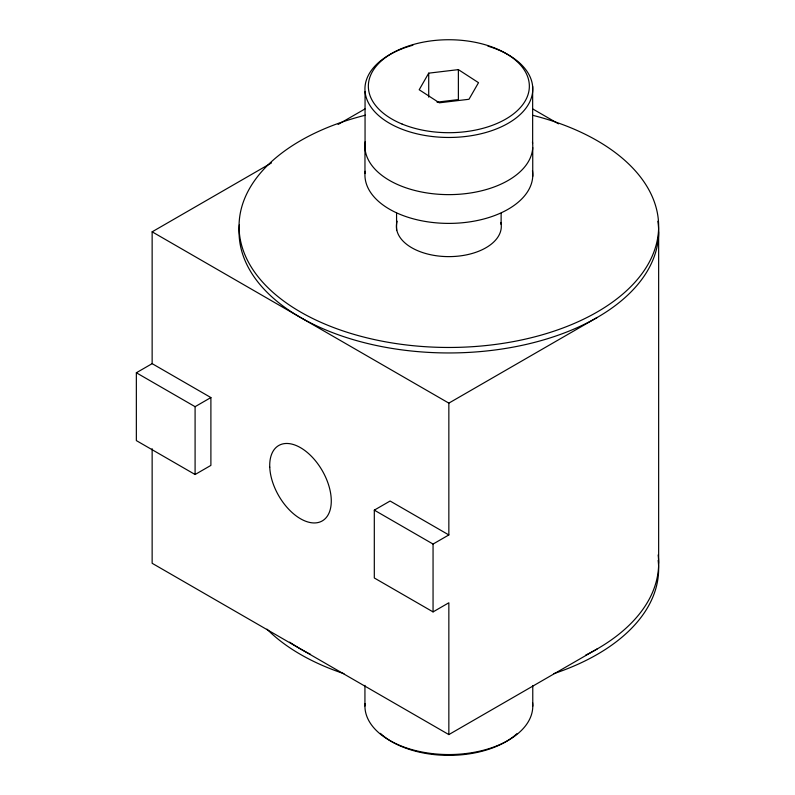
<?xml version="1.0" encoding="UTF-8"?>
<svg xmlns="http://www.w3.org/2000/svg" width="795" height="795" viewBox="0 0 795 795"><rect width="100%" height="100%" fill="white"/><g stroke="black" fill="none" stroke-linecap="round" stroke-linejoin="round"><path stroke-width="1.19" d="M428.714 73.16L419.194 89.755L439.327 102.813L468.98 99.276L478.51 82.68L458.377 69.622L428.714 73.16L428.714 97.139M152.143 363.643L136.352 372.766L136.352 440.599L195.093 474.516L210.894 465.393L210.894 397.56L152.143 363.643L152.143 231.822L271.473 162.925M338.123 124.447L365.004 108.935M136.352 372.766L195.093 406.682L210.894 397.56M152.143 231.822L448.847 403.125L597.204 317.473M597.204 648.939L448.847 734.59L448.847 602.779L433.056 611.902L374.306 577.975L374.306 510.142L390.106 501.019L448.847 534.936L448.847 403.125M374.306 510.142L433.056 544.058L448.847 534.936M437.021 102.148L458.377 99.594L458.377 69.622M532.7 108.935L558.497 123.831M448.847 734.59L152.143 563.287L152.143 448.718M658.648 231.822L658.648 563.287M532.769 685.509L532.769 706.189M532.65 86.387L532.65 143.547M532.739 147.572L532.739 176.351M501.128 213.249L501.128 224.419M433.056 544.058L433.056 611.902M396.566 213.159L396.566 230.53M365.054 91.634L365.054 148.794M364.965 144.77L364.965 173.548M364.935 685.35L364.935 706.02M195.093 406.682L195.093 474.516M657.853 221.248A209.8 121.128 0 0 1 451.928 352.94A209.8 121.128 0 0 1 239.404 224.796M658.151 554.94A209.8 121.128 0 0 1 585.706 655.1M310.537 654.365A209.8 121.128 0 0 1 289.599 642.141M532.551 702.561A83.922 48.455 0 0 1 449.761 754.554A83.922 48.455 0 0 1 365.044 703.615M517.167 733.487A80.494 46.478 0 0 1 380.398 733.348M658.151 560.425A209.8 121.128 0 0 1 553.946 673.613M343.957 673.673A209.8 121.128 0 0 1 266.981 629.163M487.931 46.13A83.922 48.455 0 0 1 515.458 118.485A83.922 48.455 0 0 1 387.294 121.943A83.922 48.455 0 0 1 403.015 48.425M404.069 48.028A83.922 48.455 0 0 1 412.873 45.236M532.451 141.947A83.922 48.455 0 0 1 448.509 194.626A83.922 48.455 0 0 1 365.312 141.55M532.451 170.716A83.922 48.455 0 0 1 449.354 223.395A83.922 48.455 0 0 1 365.173 171.293M500.87 222.451A52.45 30.28 0 0 1 447.764 256.616A52.45 30.28 0 0 1 397.162 221.209M532.819 115.335A209.8 121.128 0 0 1 614.356 300.778A209.8 121.128 0 0 1 282.97 300.5A209.8 121.128 0 0 1 365.442 115.196M269.753 467.142A43.536 25.132 60 0 0 317.145 522.722A43.536 25.132 60 0 0 314.601 459.758A43.536 25.132 60 0 0 269.753 467.142M402.141 124.07A80.494 46.478 0 0 0 528.983 90.64A80.494 46.478 0 0 0 415.427 43.934A80.494 46.478 0 0 0 402.141 124.07"/></g></svg>
